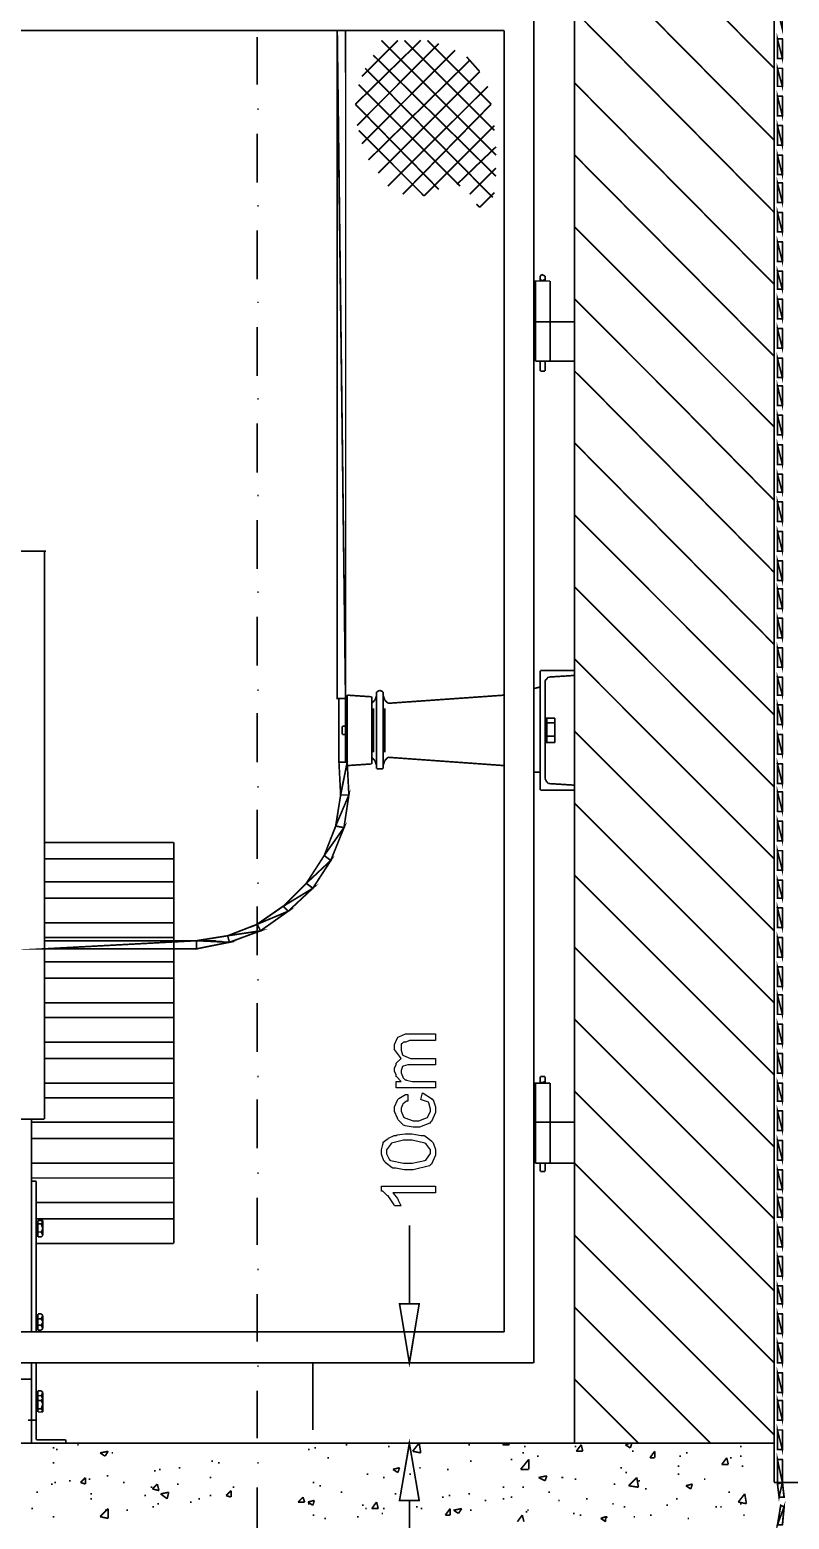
# Model space of a CAD drawing. Header units: metres. Extents: x -593 to 248, y 430 to 1024.
# Drawn here: x -211.29 to -191.6, y 566.38 to 604.95 of the extents above; entities that cross this region are included whole.
import ezdxf

# ---------------------------------------------------------------- set-up
doc = ezdxf.new("R2010")
doc.units = ezdxf.units.M
doc.header["$MEASUREMENT"] = 0
for name, color, linetype in [('C00-00-00-BLACK', 7, 'Continuous'), ('C00-00-FF', 5, 'Continuous'), ('C00-7E-FF', 150, 'Continuous'), ('C00-FF-00', 3, 'Continuous'), ('CFF-00-00', 1, 'Continuous'), ('CFF-7E-00', 30, 'Continuous')]:
    doc.layers.add(name, color=color, linetype=linetype)

msp = doc.modelspace()

# ---------------------------------------------------------------- linework, layer by layer
at = {"layer": 'C00-00-00-BLACK', "const_width": 0.0423}
for points in [[(-197.164, 670.293), (-197.164, 568.349)], [(-191.992, 670.039), (-191.992, 567.33)], [(-191.992, 603.953), (-197.164, 609.169)], [(-191.992, 602.089), (-197.164, 607.303)], [(-198.225, 570.426), (-198.225, 605.692)], [(-191.992, 600.223), (-197.164, 605.437)], [(-230.161, 604.93), (-198.99, 604.93)], [(-203.316, 604.93), (-203.102, 604.93)], [(-198.99, 571.23), (-198.99, 604.93)], [(-205.392, 603.53), (-205.392, 604.761)], [(-201.152, 604.677), (-202.847, 603.023)], [(-200.686, 604.591), (-202.805, 602.472)], [(-201.745, 604.677), (-202.677, 603.742)], [(-199.202, 601.707), (-202.17, 604.677)], [(-199.243, 602.345), (-201.575, 604.677)], [(-200.982, 604.677), (-199.329, 603.023)], [(-200.26, 604.422), (-202.677, 602.003)], [(-199.879, 604.165), (-202.509, 601.58)], [(-199.202, 601.157), (-202.381, 604.292)], [(-199.625, 603.869), (-199.964, 604.249)], [(-199.286, 600.607), (-202.593, 603.953)], [(-199.625, 603.869), (-202.254, 601.241)], [(-200.132, 600.904), (-202.763, 603.53)], [(-199.413, 603.487), (-202.001, 600.904)], [(-191.992, 598.36), (-197.164, 603.573)], [(-205.392, 602.895), (-205.351, 602.895)], [(-200.686, 600.818), (-202.847, 603.023)], [(-199.329, 603.023), (-201.618, 600.692)], [(-205.392, 600.988), (-205.392, 602.258)], [(-201.067, 600.649), (-202.763, 602.345)], [(-199.243, 602.472), (-201.067, 600.649)], [(-199.202, 601.919), (-200.217, 600.945)], [(-199.202, 601.369), (-199.879, 600.692)], [(-191.992, 596.495), (-197.164, 601.707)], [(-199.243, 600.734), (-199.625, 600.353)], [(-205.392, 600.395), (-205.351, 600.395)], [(-199.625, 600.353), (-199.709, 600.438)], [(-191.992, 594.672), (-197.164, 599.842)], [(-205.392, 598.488), (-205.392, 599.757)], [(-198.225, 598.445), (-197.802, 598.445)], [(-198.225, 598.445), (-198.225, 597.384)], [(-198.182, 597.384), (-198.225, 598.445)], [(-198.225, 598.445), (-198.182, 598.445)], [(-198.182, 597.384), (-198.225, 598.445)], [(-198.182, 598.445), (-198.182, 597.384)], [(-198.182, 596.369), (-198.182, 598.445)], [(-198.014, 598.615), (-198.056, 598.572)], [(-198.056, 598.572), (-198.056, 598.529)], [(-198.056, 598.445), (-198.056, 598.529)], [(-198.056, 598.529), (-198.056, 598.488)], [(-198.056, 598.488), (-198.056, 598.445)], [(-198.056, 598.488), (-198.014, 598.445)], [(-197.929, 598.572), (-198.014, 598.615)], [(-198.014, 598.445), (-197.929, 598.488)], [(-197.929, 598.529), (-197.929, 598.572)], [(-197.929, 598.445), (-197.929, 598.529)], [(-197.929, 598.488), (-197.929, 598.529)], [(-197.929, 598.445), (-197.929, 598.529)], [(-197.802, 596.369), (-197.802, 598.445)], [(-205.392, 597.893), (-205.351, 597.893)], [(-194.664, 595.477), (-197.164, 597.977)], [(-205.392, 595.984), (-205.392, 597.257)], [(-198.225, 597.384), (-197.164, 597.384)], [(-198.225, 597.384), (-198.182, 597.384)], [(-198.182, 596.369), (-197.164, 596.369)], [(-198.056, 596.369), (-198.056, 596.111)], [(-197.929, 596.369), (-197.929, 596.111)], [(-198.056, 596.111), (-197.929, 596.111)], [(-196.528, 595.477), (-197.164, 596.111)], [(-205.392, 595.391), (-205.351, 595.391)], [(-191.992, 590.899), (-196.528, 595.477)], [(-191.992, 592.765), (-194.664, 595.477)], [(-205.392, 593.484), (-205.392, 594.756)], [(-191.992, 589.033), (-197.164, 594.249)], [(-205.392, 592.892), (-205.351, 592.892)], [(-205.392, 590.985), (-205.392, 592.256)], [(-191.992, 587.212), (-197.164, 592.383)], [(-224.945, 591.449), (-210.907, 591.449)], [(-210.907, 591.449), (-210.907, 576.741)], [(-210.907, 591.449), (-210.864, 591.449)], [(-205.392, 590.39), (-205.351, 590.39)], [(-191.992, 585.346), (-197.164, 590.519)], [(-205.392, 588.483), (-205.392, 589.754)], [(-191.992, 583.48), (-197.164, 588.653)], [(-197.164, 588.357), (-198.056, 588.357)], [(-198.056, 588.357), (-198.056, 585.261)], [(-198.056, 587.931), (-198.225, 587.888)], [(-197.886, 588.144), (-197.929, 588.1)], [(-197.929, 588.1), (-197.929, 585.558)], [(-197.845, 588.187), (-197.886, 588.144)], [(-197.164, 588.23), (-197.845, 588.187)], [(-205.392, 587.845), (-205.351, 587.845)], [(-203.273, 587.635), (-203.273, 585.981)], [(-203.059, 587.635), (-203.273, 587.635)], [(-203.102, 587.635), (-203.102, 585.981)], [(-203.059, 587.719), (-202.424, 587.677)], [(-203.059, 587.719), (-203.059, 585.895)], [(-202.424, 587.677), (-202.424, 585.938)], [(-202.34, 587.592), (-202.424, 587.508)], [(-202.297, 587.719), (-202.34, 587.592)], [(-202.213, 587.845), (-202.297, 587.804)], [(-202.297, 587.804), (-202.297, 587.719)], [(-202.297, 587.719), (-202.297, 585.895)], [(-202.128, 587.804), (-202.213, 587.845)], [(-202.128, 587.719), (-202.128, 587.804)], [(-202.128, 587.719), (-202.128, 585.895)], [(-202.128, 587.719), (-202.085, 587.592)], [(-202.085, 587.592), (-202.001, 587.508)], [(-198.99, 587.719), (-202.001, 587.508)], [(-205.392, 585.981), (-205.392, 587.253)], [(-202.381, 587.38), (-202.381, 586.237)], [(-202.085, 587.38), (-202.085, 586.237)], [(-197.675, 587.126), (-197.929, 587.126)], [(-197.886, 587.126), (-197.886, 586.491)], [(-197.675, 587.126), (-197.675, 586.491)], [(-203.186, 586.915), (-203.186, 586.703)], [(-203.102, 586.915), (-203.186, 586.915)], [(-203.186, 586.915), (-203.186, 586.746)], [(-203.186, 586.746), (-203.186, 586.915)], [(-203.186, 586.915), (-203.143, 586.915)], [(-203.186, 586.703), (-203.186, 586.746)], [(-203.186, 586.703), (-203.102, 586.703)], [(-197.675, 586.999), (-197.886, 586.999)], [(-191.992, 581.615), (-197.164, 586.787)], [(-197.675, 586.491), (-197.929, 586.491)], [(-197.675, 586.66), (-197.886, 586.66)], [(-203.059, 585.981), (-203.273, 585.981)], [(-203.059, 585.895), (-202.424, 585.938)], [(-202.34, 586.023), (-202.424, 586.11)], [(-202.297, 585.895), (-202.34, 586.023)], [(-202.128, 585.895), (-202.085, 586.023)], [(-202.085, 586.023), (-202.043, 586.065)], [(-202.043, 586.065), (-202.001, 586.11)], [(-202.001, 586.11), (-198.99, 585.895)], [(-202.297, 585.895), (-202.297, 585.811)], [(-202.297, 585.811), (-202.213, 585.811)], [(-202.213, 585.811), (-202.128, 585.811)], [(-202.128, 585.811), (-202.128, 585.895)], [(-198.056, 585.726), (-198.225, 585.726)], [(-197.929, 585.558), (-197.886, 585.472)], [(-205.392, 585.346), (-205.351, 585.346)], [(-197.164, 585.261), (-198.056, 585.261)], [(-197.886, 585.472), (-197.845, 585.43)], [(-197.164, 585.388), (-197.845, 585.43)], [(-191.992, 579.749), (-197.164, 584.922)], [(-205.392, 583.48), (-205.392, 584.753)], [(-207.554, 583.904), (-210.907, 583.904)], [(-207.554, 573.519), (-207.554, 583.904)], [(-205.392, 582.846), (-205.351, 582.846)], [(-191.992, 577.885), (-197.164, 583.057)], [(-205.392, 580.98), (-205.392, 582.253)], [(-210.907, 581.36), (-210.907, 581.149)], [(-191.992, 576.022), (-197.164, 581.192)], [(-205.392, 580.345), (-205.351, 580.345)], [(-205.392, 578.48), (-205.392, 579.749)], [(-191.992, 574.156), (-197.164, 579.326)], [(-205.392, 577.842), (-205.351, 577.842)], [(-198.014, 577.842), (-198.056, 577.842)], [(-198.056, 577.842), (-198.056, 577.757)], [(-197.929, 577.842), (-198.014, 577.842)], [(-197.929, 577.757), (-197.929, 577.842)], [(-198.225, 577.673), (-197.802, 577.673)], [(-198.225, 577.673), (-198.225, 576.657)], [(-198.182, 576.657), (-198.225, 577.673)], [(-198.225, 577.673), (-198.182, 577.673)], [(-198.182, 576.657), (-198.225, 577.673)], [(-198.182, 575.596), (-198.182, 577.673)], [(-198.182, 577.673), (-198.182, 576.657)], [(-198.056, 577.673), (-198.056, 577.757)], [(-198.056, 577.757), (-198.056, 577.716)], [(-198.056, 577.716), (-198.014, 577.673)], [(-198.014, 577.673), (-197.929, 577.716)], [(-197.929, 577.673), (-197.929, 577.757)], [(-197.929, 577.716), (-197.929, 577.757)], [(-197.802, 575.596), (-197.802, 577.673)], [(-191.992, 572.292), (-197.164, 577.46)], [(-205.392, 575.979), (-205.392, 577.249)], [(-224.945, 576.741), (-210.907, 576.741)], [(-211.245, 576.741), (-211.245, 571.23)], [(-198.225, 576.657), (-197.164, 576.657)], [(-198.225, 576.657), (-198.182, 576.657)], [(-198.182, 575.596), (-197.164, 575.596)], [(-198.056, 575.596), (-198.056, 575.384)], [(-197.929, 575.596), (-197.929, 575.384)], [(-191.992, 570.426), (-197.164, 575.596)], [(-211.118, 575.13), (-211.245, 575.13)], [(-211.118, 571.23), (-211.118, 575.13)], [(-205.392, 575.341), (-205.351, 575.341)], [(-198.056, 575.384), (-197.929, 575.384)], [(-205.392, 573.477), (-205.392, 574.707)], [(-211.077, 574.072), (-211.118, 574.072)], [(-211.077, 573.687), (-211.077, 574.115)], [(-210.991, 574.115), (-211.077, 574.115)], [(-211.077, 574.029), (-210.991, 574.029)], [(-210.948, 574.072), (-210.991, 574.115)], [(-210.991, 574.115), (-210.948, 574.115)], [(-210.991, 574.029), (-210.948, 574.072)], [(-210.948, 573.9), (-210.991, 574.029)], [(-210.948, 573.73), (-210.948, 574.115)], [(-211.077, 573.73), (-211.118, 573.73)], [(-211.077, 573.816), (-210.991, 573.816)], [(-210.991, 573.687), (-211.077, 573.687)], [(-210.991, 573.816), (-210.948, 573.9)], [(-210.948, 573.73), (-210.991, 573.816)], [(-210.991, 573.687), (-210.948, 573.73)], [(-210.991, 573.687), (-210.948, 573.73)], [(-191.992, 568.561), (-197.164, 573.73)], [(-207.554, 573.519), (-211.118, 573.519)], [(-205.392, 572.841), (-205.351, 572.841)], [(-205.392, 570.975), (-205.392, 572.206)], [(-211.077, 571.653), (-211.118, 571.653)], [(-211.077, 571.696), (-210.991, 571.696)], [(-211.077, 571.273), (-211.077, 571.696)], [(-210.991, 571.696), (-210.948, 571.653)], [(-210.948, 571.653), (-210.991, 571.696)], [(-210.991, 571.569), (-210.948, 571.653)], [(-210.948, 571.314), (-210.948, 571.653)], [(-193.646, 568.349), (-197.164, 571.866)], [(-211.077, 571.314), (-211.118, 571.314)], [(-211.077, 571.569), (-210.991, 571.569)], [(-211.077, 571.4), (-210.991, 571.4)], [(-211.077, 571.273), (-210.991, 571.273)], [(-210.948, 571.484), (-210.991, 571.569)], [(-210.991, 571.4), (-210.948, 571.484)], [(-210.948, 571.314), (-210.991, 571.4)], [(-210.991, 571.273), (-210.948, 571.314)], [(-210.991, 571.273), (-210.948, 571.314)], [(-223.546, 571.23), (-198.99, 571.23)], [(-223.546, 570.426), (-198.225, 570.426)], [(-198.225, 570.426), (-223.546, 570.426)], [(-211.245, 570.426), (-211.245, 568.349)], [(-211.118, 568.433), (-211.118, 570.426)], [(-205.392, 570.341), (-205.351, 570.341)], [(-203.951, 570.426), (-203.951, 568.688)], [(-223.546, 570.002), (-211.245, 570.002)], [(-195.51, 568.349), (-197.164, 570.002)], [(-211.077, 569.661), (-211.118, 569.661)], [(-211.077, 569.534), (-211.118, 569.534)], [(-210.991, 569.704), (-211.077, 569.704)], [(-211.077, 569.28), (-211.077, 569.704)], [(-211.077, 569.577), (-210.991, 569.577)], [(-211.077, 569.577), (-210.991, 569.577)], [(-211.077, 569.154), (-211.077, 569.577)], [(-211.077, 569.45), (-210.991, 569.45)], [(-210.948, 569.661), (-210.991, 569.704)], [(-210.948, 569.661), (-210.991, 569.704)], [(-210.991, 569.577), (-210.948, 569.661)], [(-210.991, 569.577), (-210.948, 569.534)], [(-210.948, 569.491), (-210.991, 569.577)], [(-210.991, 569.577), (-210.948, 569.534)], [(-210.991, 569.45), (-210.948, 569.491)], [(-210.948, 569.365), (-210.991, 569.45)], [(-210.991, 569.238), (-210.948, 569.365)], [(-210.948, 569.534), (-210.948, 569.661)], [(-210.948, 569.154), (-210.948, 569.534)], [(-210.948, 569.322), (-210.948, 569.491)], [(-205.392, 568.476), (-205.392, 569.704)], [(-211.077, 569.195), (-211.118, 569.195)], [(-211.077, 569.238), (-210.991, 569.238)], [(-211.077, 569.154), (-210.991, 569.154)], [(-210.948, 569.195), (-210.991, 569.238)], [(-210.991, 569.154), (-210.948, 569.195)], [(-210.991, 569.154), (-210.948, 569.154)], [(-211.33, 568.942), (-211.245, 568.942)], [(-211.245, 568.942), (-211.118, 568.942)], [(-191.992, 568.349), (-282.284, 568.349)], [(-210.353, 568.433), (-211.118, 568.433)], [(-210.695, 568.222), (-210.652, 568.222)], [(-210.611, 568.179), (-210.568, 568.179)], [(-210.353, 568.349), (-210.353, 568.433)], [(-210.057, 568.306), (-210.016, 568.306)], [(-204.078, 568.179), (-204.035, 568.179)], [(-203.908, 568.222), (-203.867, 568.222)], [(-203.102, 568.306), (-203.059, 568.306)], [(-202.001, 568.264), (-201.958, 568.264)], [(-201.363, 568.137), (-201.193, 568.349)], [(-201.152, 568.095), (-201.193, 568.349)], [(-199.921, 568.306), (-199.879, 568.306)], [(-199.032, 568.306), (-198.99, 568.349)], [(-199.032, 568.306), (-198.86, 568.306)], [(-198.86, 568.306), (-198.86, 568.349)], [(-198.479, 568.264), (-198.437, 568.264)], [(-197.164, 568.264), (-197.121, 568.264)], [(-197.121, 568.137), (-196.994, 568.306)], [(-197.08, 568.222), (-197.037, 568.222)], [(-196.953, 568.137), (-196.994, 568.306)], [(-195.849, 568.306), (-195.722, 568.349)], [(-195.849, 568.306), (-195.722, 568.222)], [(-195.722, 568.222), (-195.68, 568.349)], [(-195.468, 568.349), (-195.426, 568.349)], [(-192.881, 568.264), (-192.838, 568.264)], [(-210.695, 567.84), (-210.652, 567.84)], [(-209.464, 568.095), (-209.254, 568.137)], [(-209.464, 568.095), (-209.337, 568.01)], [(-209.337, 568.01), (-209.254, 568.137)], [(-209.168, 568.095), (-209.127, 568.095)], [(-206.58, 567.883), (-206.539, 567.883)], [(-206.412, 567.84), (-206.369, 567.84)], [(-205.392, 567.84), (-205.351, 567.84)], [(-203.57, 567.967), (-203.528, 567.967)], [(-201.363, 568.137), (-201.152, 568.095)], [(-199.879, 567.883), (-199.836, 567.883)], [(-198.818, 567.926), (-198.775, 567.926)], [(-198.564, 567.668), (-198.352, 567.926)], [(-198.521, 568.095), (-198.479, 568.095)], [(-198.352, 567.668), (-198.352, 567.926)], [(-198.141, 568.01), (-198.098, 568.01)], [(-197.121, 568.137), (-196.953, 568.137)], [(-197.121, 568.137), (-197.08, 568.137)], [(-195.68, 568.137), (-195.637, 568.137)], [(-195.214, 567.967), (-195.087, 568.137)], [(-195.214, 567.967), (-195.087, 567.967)], [(-195.087, 567.967), (-195.087, 568.137)], [(-194.449, 568.01), (-194.408, 568.01)], [(-194.28, 568.095), (-194.238, 568.095)], [(-193.35, 567.796), (-193.221, 567.967)], [(-193.35, 567.796), (-193.18, 567.796)], [(-193.18, 567.796), (-193.221, 567.967)], [(-193.134, 567.967), (-193.092, 567.967)], [(-192.881, 568.01), (-192.838, 568.01)], [(-209.973, 567.33), (-209.846, 567.457)], [(-209.846, 567.288), (-209.846, 567.457)], [(-209.76, 567.414), (-209.719, 567.414)], [(-209.295, 567.5), (-209.254, 567.5)], [(-208.066, 567.627), (-208.023, 567.627)], [(-207.937, 567.668), (-207.896, 567.668)], [(-207.428, 567.711), (-207.385, 567.711)], [(-206.623, 567.457), (-206.58, 567.457)], [(-202.551, 567.541), (-202.509, 567.541)], [(-202.128, 567.457), (-202.085, 567.457)], [(-201.874, 567.668), (-201.702, 567.711)], [(-201.874, 567.668), (-201.745, 567.584)], [(-201.745, 567.584), (-201.702, 567.711)], [(-201.448, 567.541), (-201.406, 567.541)], [(-201.193, 567.711), (-201.152, 567.711)], [(-200.474, 567.668), (-200.431, 567.668)], [(-198.564, 567.668), (-198.352, 567.668)], [(-198.098, 567.457), (-197.886, 567.5)], [(-198.098, 567.457), (-197.929, 567.372)], [(-197.929, 567.372), (-197.886, 567.5)], [(-197.506, 567.457), (-197.46, 567.457)], [(-197.164, 567.414), (-197.121, 567.414)], [(-195.976, 567.711), (-195.933, 567.711)], [(-195.849, 567.584), (-195.807, 567.584)], [(-195.765, 567.245), (-195.553, 567.457)], [(-195.51, 567.204), (-195.553, 567.457)], [(-194.492, 567.753), (-194.449, 567.753)], [(-194.492, 567.541), (-194.449, 567.541)], [(-193.814, 567.414), (-193.773, 567.414)], [(-192.838, 567.753), (-192.795, 567.753)], [(-211.118, 567.075), (-211.077, 567.075)], [(-210.738, 567.288), (-210.695, 567.288)], [(-210.652, 567.33), (-210.611, 567.33)], [(-210.269, 567.372), (-210.226, 567.372)], [(-209.973, 567.33), (-209.846, 567.288)], [(-209.719, 567.034), (-209.676, 567.034)], [(-208.869, 567.33), (-208.828, 567.33)], [(-208.15, 567.204), (-208.107, 567.204)], [(-208.107, 567.161), (-207.98, 567.288)], [(-208.107, 567.161), (-207.937, 567.118)], [(-207.937, 567.118), (-207.98, 567.288)], [(-207.896, 567.034), (-207.684, 567.075)], [(-207.896, 567.034), (-207.727, 566.907)], [(-207.727, 566.907), (-207.684, 567.075)], [(-207.47, 567.288), (-207.428, 567.288)], [(-206.2, 566.991), (-206.07, 567.118)], [(-206.07, 566.949), (-206.07, 567.118)], [(-206.027, 567.204), (-205.985, 567.204)], [(-205.392, 565.976), (-205.392, 567.204)], [(-203.951, 567.33), (-203.908, 567.33)], [(-203.781, 567.245), (-203.739, 567.245)], [(-203.229, 567.075), (-203.186, 567.075)], [(-201.831, 567.034), (-201.786, 567.034)], [(-199.921, 567.034), (-199.879, 567.034)], [(-199.032, 567.204), (-198.99, 567.204)], [(-198.521, 567.204), (-198.479, 567.204)], [(-197.845, 567.075), (-197.802, 567.075)], [(-196.148, 567.288), (-196.105, 567.288)], [(-195.765, 567.245), (-195.51, 567.204)], [(-195.51, 567.372), (-195.468, 567.372)], [(-195.341, 567.161), (-195.299, 567.161)], [(-194.28, 567.245), (-194.112, 567.288)], [(-194.28, 567.245), (-194.153, 567.161)], [(-194.153, 567.161), (-194.112, 567.288)], [(-193.18, 567.075), (-193.134, 567.075)], [(-192.922, 566.822), (-192.754, 567.034)], [(-192.711, 566.779), (-192.754, 567.034)], [(-179.522, 567.33), (-191.992, 567.33)], [(-211.245, 566.652), (-211.203, 566.652)], [(-209.719, 566.907), (-209.676, 566.907)], [(-209.464, 566.442), (-209.254, 566.652)], [(-209.254, 566.399), (-209.254, 566.652)], [(-208.319, 566.991), (-208.276, 566.991)], [(-208.107, 566.695), (-208.066, 566.695)], [(-207.98, 566.779), (-207.937, 566.779)], [(-207.131, 566.822), (-207.089, 566.822)], [(-206.919, 566.907), (-206.878, 566.907)], [(-206.623, 566.991), (-206.58, 566.991)], [(-206.2, 566.991), (-206.07, 566.949)], [(-204.331, 566.822), (-204.204, 566.949)], [(-204.331, 566.822), (-204.163, 566.822)], [(-204.163, 566.822), (-204.204, 566.949)], [(-204.078, 566.822), (-203.908, 566.865)], [(-204.078, 566.822), (-203.951, 566.738)], [(-204.078, 566.779), (-204.035, 566.779)], [(-203.951, 566.738), (-203.908, 566.865)], [(-202.677, 566.738), (-202.636, 566.738)], [(-202.593, 566.652), (-202.551, 566.652)], [(-202.424, 566.652), (-202.297, 566.822)], [(-202.424, 566.652), (-202.254, 566.652)], [(-202.254, 566.652), (-202.297, 566.822)], [(-202.128, 566.652), (-202.085, 566.652)], [(-201.279, 566.695), (-201.236, 566.695)], [(-201.236, 566.865), (-201.193, 566.865)], [(-201.152, 566.652), (-201.109, 566.652)], [(-200.601, 566.949), (-200.559, 566.949)], [(-200.517, 566.483), (-200.39, 566.652)], [(-200.431, 566.991), (-200.39, 566.991)], [(-200.39, 566.483), (-200.39, 566.652)], [(-200.302, 566.61), (-200.091, 566.652)], [(-200.175, 566.526), (-200.091, 566.652)], [(-199.498, 566.865), (-199.455, 566.865)], [(-199.032, 566.907), (-198.99, 566.907)], [(-198.818, 566.949), (-198.775, 566.949)], [(-197.59, 566.865), (-197.548, 566.865)], [(-196.867, 566.907), (-196.825, 566.907)], [(-196.191, 566.779), (-196.148, 566.779)], [(-195.892, 566.695), (-195.849, 566.695)], [(-194.791, 566.738), (-194.748, 566.738)], [(-194.535, 566.907), (-194.492, 566.907)], [(-193.518, 566.695), (-193.476, 566.695)], [(-193.391, 566.695), (-193.35, 566.695)], [(-192.922, 566.822), (-192.711, 566.779)], [(-192.881, 566.779), (-192.838, 566.779)], [(-210.695, 566.442), (-210.652, 566.442)], [(-209.464, 566.442), (-209.254, 566.399)], [(-209.337, 566.61), (-209.295, 566.61)], [(-208.785, 566.61), (-208.742, 566.61)], [(-203.951, 566.483), (-203.908, 566.483)], [(-203.655, 566.399), (-203.612, 566.399)], [(-202.805, 566.442), (-202.763, 566.442)], [(-202.17, 566.526), (-202.128, 566.526)], [(-200.517, 566.483), (-200.39, 566.483)], [(-200.302, 566.61), (-200.175, 566.526)], [(-199.879, 566.61), (-199.836, 566.61)], [(-198.648, 566.313), (-198.521, 566.483)], [(-198.479, 566.313), (-198.521, 566.483)], [(-198.437, 566.568), (-198.394, 566.568)], [(-198.394, 566.61), (-198.352, 566.61)], [(-197.207, 566.526), (-197.164, 566.526)], [(-197.037, 566.483), (-196.994, 566.483)], [(-196.487, 566.399), (-196.361, 566.442)], [(-196.487, 566.399), (-196.361, 566.313)], [(-196.361, 566.442), (-196.318, 566.442)], [(-196.361, 566.399), (-196.318, 566.442)], [(-196.361, 566.313), (-196.361, 566.399)], [(-195.637, 566.442), (-195.596, 566.442)], [(-195.214, 566.483), (-195.171, 566.483)], [(-194.238, 566.399), (-194.196, 566.399)], [(-192.795, 566.483), (-192.754, 566.483)]]:
    msp.add_lwpolyline(points, dxfattribs=at)
at = {"layer": 'C00-00-FF', "const_width": 0.0423}
msp.add_lwpolyline([(-205.392, 569.068), (-205.392, 568.476)], dxfattribs=at)
at = {"layer": 'C00-7E-FF', "const_width": 0.0423}
for points in [[(-201.448, 571.953), (-201.448, 573.986)], [(-203.442, 570.426), (-200.982, 570.426)], [(-203.442, 568.349), (-200.982, 568.349)], [(-201.448, 566.865), (-201.448, 565.338)]]:
    msp.add_lwpolyline(points, dxfattribs=at)
for points in [[(-201.702, 571.953), (-201.193, 571.953), (-201.448, 570.426), (-201.702, 571.953)], [(-201.702, 566.865), (-201.193, 566.865), (-201.448, 568.349), (-201.702, 566.865)]]:
    msp.add_lwpolyline(points, close=True, dxfattribs=at)
at = {"layer": 'C00-7E-FF'}
for points in [[(-201.702, 571.953), (-201.193, 571.953), (-201.448, 570.426), (-201.702, 571.953)], [(-201.702, 566.865), (-201.193, 566.865), (-201.448, 568.349), (-201.702, 566.865)]]:
    msp.add_lwpolyline(points, close=True, dxfattribs=at)
at = {"layer": 'C00-FF-00', "const_width": 0.0423}
for points in [[(-191.78, 604.973), (-191.907, 605.48), (-191.78, 605.48), (-191.78, 604.973)], [(-191.907, 604.208), (-191.78, 604.208), (-191.907, 604.715), (-191.907, 604.208)], [(-191.78, 604.208), (-191.907, 604.715), (-191.78, 604.715), (-191.78, 604.208)], [(-191.907, 603.487), (-191.78, 603.487), (-191.907, 603.953), (-191.907, 603.487)], [(-191.78, 603.487), (-191.907, 603.953), (-191.78, 603.953), (-191.78, 603.487)], [(-191.907, 602.725), (-191.78, 602.725), (-191.907, 603.234), (-191.907, 602.725)], [(-191.78, 602.725), (-191.907, 603.234), (-191.78, 603.234), (-191.78, 602.725)], [(-191.907, 601.962), (-191.78, 601.962), (-191.907, 602.469), (-191.907, 601.962)], [(-191.78, 601.962), (-191.907, 602.469), (-191.78, 602.469), (-191.78, 601.962)], [(-191.907, 601.2), (-191.78, 601.2), (-191.907, 601.707), (-191.907, 601.2)], [(-191.78, 601.2), (-191.907, 601.707), (-191.78, 601.707), (-191.78, 601.2)], [(-191.78, 600.479), (-191.907, 600.988), (-191.78, 600.988), (-191.78, 600.479)], [(-191.907, 600.479), (-191.78, 600.479), (-191.907, 600.988), (-191.907, 600.479)], [(-191.78, 599.716), (-191.907, 600.223), (-191.78, 600.223), (-191.78, 599.716)], [(-191.907, 599.716), (-191.78, 599.716), (-191.907, 600.223), (-191.907, 599.716)], [(-191.78, 598.954), (-191.907, 599.461), (-191.78, 599.461), (-191.78, 598.954)], [(-191.907, 598.954), (-191.78, 598.954), (-191.907, 599.461), (-191.907, 598.954)], [(-191.78, 598.23), (-191.907, 598.696), (-191.78, 598.696), (-191.78, 598.23)], [(-191.907, 598.23), (-191.78, 598.23), (-191.907, 598.696), (-191.907, 598.23)], [(-191.78, 597.468), (-191.907, 597.977), (-191.78, 597.977), (-191.78, 597.468)], [(-191.907, 597.468), (-191.78, 597.468), (-191.907, 597.977), (-191.907, 597.468)], [(-191.78, 596.706), (-191.907, 597.215), (-191.78, 597.215), (-191.78, 596.706)], [(-191.907, 596.706), (-191.78, 596.706), (-191.907, 597.215), (-191.907, 596.706)], [(-191.78, 595.943), (-191.907, 596.45), (-191.78, 596.45), (-191.78, 595.943)], [(-191.907, 595.943), (-191.78, 595.943), (-191.907, 596.45), (-191.907, 595.943)], [(-191.78, 595.222), (-191.907, 595.73), (-191.78, 595.73), (-191.78, 595.222)], [(-191.907, 595.222), (-191.78, 595.222), (-191.907, 595.73), (-191.907, 595.222)], [(-191.78, 594.46), (-191.907, 594.968), (-191.78, 594.968), (-191.78, 594.46)], [(-191.907, 594.46), (-191.78, 594.46), (-191.907, 594.968), (-191.907, 594.46)], [(-191.78, 593.696), (-191.907, 594.204), (-191.78, 594.204), (-191.78, 593.696)], [(-191.907, 593.696), (-191.78, 593.696), (-191.907, 594.204), (-191.907, 593.696)], [(-191.78, 592.976), (-191.907, 593.442), (-191.78, 593.442), (-191.78, 592.976)], [(-191.907, 592.976), (-191.78, 592.976), (-191.907, 593.442), (-191.907, 592.976)], [(-191.907, 592.214), (-191.78, 592.214), (-191.907, 592.722), (-191.907, 592.214)], [(-191.78, 592.214), (-191.907, 592.722), (-191.78, 592.722), (-191.78, 592.214)], [(-191.907, 591.449), (-191.78, 591.449), (-191.907, 591.957), (-191.907, 591.449)], [(-191.78, 591.449), (-191.907, 591.957), (-191.78, 591.957), (-191.78, 591.449)], [(-191.907, 590.687), (-191.78, 590.687), (-191.907, 591.196), (-191.907, 590.687)], [(-191.78, 590.687), (-191.907, 591.196), (-191.78, 591.196), (-191.78, 590.687)], [(-191.907, 589.965), (-191.78, 589.965), (-191.907, 590.473), (-191.907, 589.965)], [(-191.78, 589.965), (-191.907, 590.473), (-191.78, 590.473), (-191.78, 589.965)], [(-191.907, 589.203), (-191.78, 589.203), (-191.907, 589.711), (-191.907, 589.203)], [(-191.78, 589.203), (-191.907, 589.711), (-191.78, 589.711), (-191.78, 589.203)], [(-191.907, 588.441), (-191.78, 588.441), (-191.907, 588.949), (-191.907, 588.441)], [(-191.78, 588.441), (-191.907, 588.949), (-191.78, 588.949), (-191.78, 588.441)], [(-191.907, 587.719), (-191.78, 587.719), (-191.907, 588.184), (-191.907, 587.719)], [(-191.78, 587.719), (-191.907, 588.184), (-191.78, 588.184), (-191.78, 587.719)], [(-191.78, 586.957), (-191.907, 587.465), (-191.78, 587.465), (-191.78, 586.957)], [(-191.907, 586.957), (-191.78, 586.957), (-191.907, 587.465), (-191.907, 586.957)], [(-191.78, 586.195), (-191.907, 586.703), (-191.78, 586.703), (-191.78, 586.195)], [(-191.907, 586.195), (-191.78, 586.195), (-191.907, 586.703), (-191.907, 586.195)], [(-191.78, 585.43), (-191.907, 585.938), (-191.78, 585.938), (-191.78, 585.43)], [(-191.907, 585.43), (-191.78, 585.43), (-191.907, 585.938), (-191.907, 585.43)], [(-191.78, 584.71), (-191.907, 585.219), (-191.78, 585.219), (-191.78, 584.71)], [(-191.907, 584.71), (-191.78, 584.71), (-191.907, 585.219), (-191.907, 584.71)], [(-191.78, 583.946), (-191.907, 584.454), (-191.78, 584.454), (-191.78, 583.946)], [(-191.907, 583.946), (-191.78, 583.946), (-191.907, 584.454), (-191.907, 583.946)], [(-191.78, 583.184), (-191.907, 583.692), (-191.78, 583.692), (-191.78, 583.184)], [(-191.907, 583.184), (-191.78, 583.184), (-191.907, 583.692), (-191.907, 583.184)], [(-191.78, 582.464), (-191.907, 582.93), (-191.78, 582.93), (-191.78, 582.464)], [(-191.907, 582.464), (-191.78, 582.464), (-191.907, 582.93), (-191.907, 582.464)], [(-191.78, 581.699), (-191.907, 582.208), (-191.78, 582.208), (-191.78, 581.699)], [(-191.907, 581.699), (-191.78, 581.699), (-191.907, 582.208), (-191.907, 581.699)], [(-191.78, 580.937), (-191.907, 581.446), (-191.78, 581.446), (-191.78, 580.937)], [(-191.907, 580.937), (-191.78, 580.937), (-191.907, 581.446), (-191.907, 580.937)], [(-191.78, 580.175), (-191.907, 580.684), (-191.78, 580.684), (-191.78, 580.175)], [(-191.907, 580.175), (-191.78, 580.175), (-191.907, 580.684), (-191.907, 580.175)], [(-191.78, 579.453), (-191.907, 579.962), (-191.78, 579.962), (-191.78, 579.453)], [(-191.907, 579.453), (-191.78, 579.453), (-191.907, 579.962), (-191.907, 579.453)], [(-191.78, 578.691), (-191.907, 579.2), (-191.78, 579.2), (-191.78, 578.691)], [(-191.907, 578.691), (-191.78, 578.691), (-191.907, 579.2), (-191.907, 578.691)], [(-191.78, 577.926), (-191.907, 578.435), (-191.78, 578.435), (-191.78, 577.926)], [(-191.907, 577.926), (-191.78, 577.926), (-191.907, 578.435), (-191.907, 577.926)], [(-191.78, 577.207), (-191.907, 577.673), (-191.78, 577.673), (-191.78, 577.207)], [(-191.907, 577.207), (-191.78, 577.207), (-191.907, 577.673), (-191.907, 577.207)], [(-191.907, 576.445), (-191.78, 576.445), (-191.907, 576.953), (-191.907, 576.445)], [(-191.78, 576.445), (-191.907, 576.953), (-191.78, 576.953), (-191.78, 576.445)], [(-191.907, 575.68), (-191.78, 575.68), (-191.907, 576.188), (-191.907, 575.68)], [(-191.78, 575.68), (-191.907, 576.188), (-191.78, 576.188), (-191.78, 575.68)], [(-191.907, 574.918), (-191.78, 574.918), (-191.907, 575.426), (-191.907, 574.918)], [(-191.78, 574.918), (-191.907, 575.426), (-191.78, 575.426), (-191.78, 574.918)], [(-191.907, 574.199), (-191.78, 574.199), (-191.907, 574.707), (-191.907, 574.199)], [(-191.78, 574.199), (-191.907, 574.707), (-191.78, 574.707), (-191.78, 574.199)], [(-191.907, 573.434), (-191.78, 573.434), (-191.907, 573.942), (-191.907, 573.434)], [(-191.78, 573.434), (-191.907, 573.942), (-191.78, 573.942), (-191.78, 573.434)], [(-191.907, 572.672), (-191.78, 572.672), (-191.907, 573.18), (-191.907, 572.672)], [(-191.78, 572.672), (-191.907, 573.18), (-191.78, 573.18), (-191.78, 572.672)], [(-191.78, 571.953), (-191.907, 572.418), (-191.78, 572.418), (-191.78, 571.953)], [(-191.907, 571.953), (-191.78, 571.953), (-191.907, 572.418), (-191.907, 571.953)], [(-191.78, 571.188), (-191.907, 571.696), (-191.78, 571.696), (-191.78, 571.188)], [(-191.907, 571.188), (-191.78, 571.188), (-191.907, 571.696), (-191.907, 571.188)], [(-191.78, 570.426), (-191.907, 570.934), (-191.78, 570.934), (-191.78, 570.426)], [(-191.907, 570.426), (-191.78, 570.426), (-191.907, 570.934), (-191.907, 570.426)], [(-191.78, 569.661), (-191.907, 570.169), (-191.78, 570.169), (-191.78, 569.661)], [(-191.907, 569.661), (-191.78, 569.661), (-191.907, 570.169), (-191.907, 569.661)], [(-191.78, 568.942), (-191.907, 569.45), (-191.78, 569.45), (-191.78, 568.942)], [(-191.907, 568.942), (-191.78, 568.942), (-191.907, 569.45), (-191.907, 568.942)], [(-191.78, 568.179), (-191.907, 568.688), (-191.78, 568.688), (-191.78, 568.179)], [(-191.907, 568.179), (-191.78, 568.179), (-191.907, 568.688), (-191.907, 568.179)], [(-191.78, 567.33), (-191.907, 567.923), (-191.78, 567.923), (-191.78, 567.33)], [(-191.907, 567.33), (-191.78, 567.33), (-191.907, 567.923), (-191.907, 567.33)], [(-191.737, 566.949), (-191.864, 566.949), (-191.78, 567.33), (-191.737, 566.949)], [(-191.864, 566.949), (-191.78, 567.33), (-191.907, 567.288), (-191.864, 566.949)], [(-191.907, 566.229), (-191.737, 566.695), (-191.823, 566.738), (-191.907, 566.229)], [(-191.78, 566.229), (-191.907, 566.229), (-191.737, 566.695), (-191.78, 566.229)]]:
    msp.add_lwpolyline(points, close=True, dxfattribs=at)
at = {"layer": 'C00-FF-00'}
for points in [[(-191.907, 604.208), (-191.78, 604.208), (-191.907, 604.715), (-191.907, 604.208)], [(-191.78, 604.208), (-191.907, 604.715), (-191.78, 604.715), (-191.78, 604.208)], [(-191.907, 603.487), (-191.78, 603.487), (-191.907, 603.953), (-191.907, 603.487)], [(-191.78, 603.487), (-191.907, 603.953), (-191.78, 603.953), (-191.78, 603.487)], [(-191.907, 602.725), (-191.78, 602.725), (-191.907, 603.234), (-191.907, 602.725)], [(-191.78, 602.725), (-191.907, 603.234), (-191.78, 603.234), (-191.78, 602.725)], [(-191.907, 601.962), (-191.78, 601.962), (-191.907, 602.469), (-191.907, 601.962)], [(-191.78, 601.962), (-191.907, 602.469), (-191.78, 602.469), (-191.78, 601.962)], [(-191.907, 601.2), (-191.78, 601.2), (-191.907, 601.707), (-191.907, 601.2)], [(-191.78, 601.2), (-191.907, 601.707), (-191.78, 601.707), (-191.78, 601.2)], [(-191.907, 600.479), (-191.78, 600.479), (-191.907, 600.988), (-191.907, 600.479)], [(-191.78, 600.479), (-191.907, 600.988), (-191.78, 600.988), (-191.78, 600.479)], [(-191.907, 599.716), (-191.78, 599.716), (-191.907, 600.223), (-191.907, 599.716)], [(-191.78, 599.716), (-191.907, 600.223), (-191.78, 600.223), (-191.78, 599.716)], [(-191.907, 598.954), (-191.78, 598.954), (-191.907, 599.461), (-191.907, 598.954)], [(-191.78, 598.954), (-191.907, 599.461), (-191.78, 599.461), (-191.78, 598.954)], [(-191.907, 598.23), (-191.78, 598.23), (-191.907, 598.696), (-191.907, 598.23)], [(-191.78, 598.23), (-191.907, 598.696), (-191.78, 598.696), (-191.78, 598.23)], [(-191.907, 597.468), (-191.78, 597.468), (-191.907, 597.977), (-191.907, 597.468)], [(-191.78, 597.468), (-191.907, 597.977), (-191.78, 597.977), (-191.78, 597.468)], [(-191.907, 596.706), (-191.78, 596.706), (-191.907, 597.215), (-191.907, 596.706)], [(-191.78, 596.706), (-191.907, 597.215), (-191.78, 597.215), (-191.78, 596.706)], [(-191.907, 595.943), (-191.78, 595.943), (-191.907, 596.45), (-191.907, 595.943)], [(-191.78, 595.943), (-191.907, 596.45), (-191.78, 596.45), (-191.78, 595.943)], [(-191.907, 595.222), (-191.78, 595.222), (-191.907, 595.73), (-191.907, 595.222)], [(-191.78, 595.222), (-191.907, 595.73), (-191.78, 595.73), (-191.78, 595.222)], [(-191.907, 594.46), (-191.78, 594.46), (-191.907, 594.968), (-191.907, 594.46)], [(-191.78, 594.46), (-191.907, 594.968), (-191.78, 594.968), (-191.78, 594.46)], [(-191.907, 593.696), (-191.78, 593.696), (-191.907, 594.204), (-191.907, 593.696)], [(-191.78, 593.696), (-191.907, 594.204), (-191.78, 594.204), (-191.78, 593.696)], [(-191.907, 592.976), (-191.78, 592.976), (-191.907, 593.442), (-191.907, 592.976)], [(-191.78, 592.976), (-191.907, 593.442), (-191.78, 593.442), (-191.78, 592.976)], [(-191.907, 592.214), (-191.78, 592.214), (-191.907, 592.722), (-191.907, 592.214)], [(-191.78, 592.214), (-191.907, 592.722), (-191.78, 592.722), (-191.78, 592.214)], [(-191.907, 591.449), (-191.78, 591.449), (-191.907, 591.957), (-191.907, 591.449)], [(-191.78, 591.449), (-191.907, 591.957), (-191.78, 591.957), (-191.78, 591.449)], [(-191.907, 590.687), (-191.78, 590.687), (-191.907, 591.196), (-191.907, 590.687)], [(-191.78, 590.687), (-191.907, 591.196), (-191.78, 591.196), (-191.78, 590.687)], [(-191.907, 589.965), (-191.78, 589.965), (-191.907, 590.473), (-191.907, 589.965)], [(-191.78, 589.965), (-191.907, 590.473), (-191.78, 590.473), (-191.78, 589.965)], [(-191.907, 589.203), (-191.78, 589.203), (-191.907, 589.711), (-191.907, 589.203)], [(-191.78, 589.203), (-191.907, 589.711), (-191.78, 589.711), (-191.78, 589.203)], [(-191.907, 588.441), (-191.78, 588.441), (-191.907, 588.949), (-191.907, 588.441)], [(-191.78, 588.441), (-191.907, 588.949), (-191.78, 588.949), (-191.78, 588.441)], [(-191.907, 587.719), (-191.78, 587.719), (-191.907, 588.184), (-191.907, 587.719)], [(-191.78, 587.719), (-191.907, 588.184), (-191.78, 588.184), (-191.78, 587.719)], [(-191.907, 586.957), (-191.78, 586.957), (-191.907, 587.465), (-191.907, 586.957)], [(-191.78, 586.957), (-191.907, 587.465), (-191.78, 587.465), (-191.78, 586.957)], [(-191.907, 586.195), (-191.78, 586.195), (-191.907, 586.703), (-191.907, 586.195)], [(-191.78, 586.195), (-191.907, 586.703), (-191.78, 586.703), (-191.78, 586.195)], [(-191.907, 585.43), (-191.78, 585.43), (-191.907, 585.938), (-191.907, 585.43)], [(-191.78, 585.43), (-191.907, 585.938), (-191.78, 585.938), (-191.78, 585.43)], [(-191.907, 584.71), (-191.78, 584.71), (-191.907, 585.219), (-191.907, 584.71)], [(-191.78, 584.71), (-191.907, 585.219), (-191.78, 585.219), (-191.78, 584.71)], [(-191.907, 583.946), (-191.78, 583.946), (-191.907, 584.454), (-191.907, 583.946)], [(-191.78, 583.946), (-191.907, 584.454), (-191.78, 584.454), (-191.78, 583.946)], [(-191.907, 583.184), (-191.78, 583.184), (-191.907, 583.692), (-191.907, 583.184)], [(-191.78, 583.184), (-191.907, 583.692), (-191.78, 583.692), (-191.78, 583.184)], [(-191.907, 582.464), (-191.78, 582.464), (-191.907, 582.93), (-191.907, 582.464)], [(-191.78, 582.464), (-191.907, 582.93), (-191.78, 582.93), (-191.78, 582.464)], [(-191.907, 581.699), (-191.78, 581.699), (-191.907, 582.208), (-191.907, 581.699)], [(-191.78, 581.699), (-191.907, 582.208), (-191.78, 582.208), (-191.78, 581.699)], [(-191.907, 580.937), (-191.78, 580.937), (-191.907, 581.446), (-191.907, 580.937)], [(-191.78, 580.937), (-191.907, 581.446), (-191.78, 581.446), (-191.78, 580.937)], [(-191.907, 580.175), (-191.78, 580.175), (-191.907, 580.684), (-191.907, 580.175)], [(-191.78, 580.175), (-191.907, 580.684), (-191.78, 580.684), (-191.78, 580.175)], [(-191.907, 579.453), (-191.78, 579.453), (-191.907, 579.962), (-191.907, 579.453)], [(-191.78, 579.453), (-191.907, 579.962), (-191.78, 579.962), (-191.78, 579.453)], [(-191.907, 578.691), (-191.78, 578.691), (-191.907, 579.2), (-191.907, 578.691)], [(-191.78, 578.691), (-191.907, 579.2), (-191.78, 579.2), (-191.78, 578.691)], [(-191.907, 577.926), (-191.78, 577.926), (-191.907, 578.435), (-191.907, 577.926)], [(-191.78, 577.926), (-191.907, 578.435), (-191.78, 578.435), (-191.78, 577.926)], [(-191.907, 577.207), (-191.78, 577.207), (-191.907, 577.673), (-191.907, 577.207)], [(-191.78, 577.207), (-191.907, 577.673), (-191.78, 577.673), (-191.78, 577.207)], [(-191.907, 576.445), (-191.78, 576.445), (-191.907, 576.953), (-191.907, 576.445)], [(-191.78, 576.445), (-191.907, 576.953), (-191.78, 576.953), (-191.78, 576.445)], [(-191.907, 575.68), (-191.78, 575.68), (-191.907, 576.188), (-191.907, 575.68)], [(-191.78, 575.68), (-191.907, 576.188), (-191.78, 576.188), (-191.78, 575.68)], [(-191.907, 574.918), (-191.78, 574.918), (-191.907, 575.426), (-191.907, 574.918)], [(-191.78, 574.918), (-191.907, 575.426), (-191.78, 575.426), (-191.78, 574.918)], [(-191.907, 574.199), (-191.78, 574.199), (-191.907, 574.707), (-191.907, 574.199)], [(-191.78, 574.199), (-191.907, 574.707), (-191.78, 574.707), (-191.78, 574.199)], [(-191.907, 573.434), (-191.78, 573.434), (-191.907, 573.942), (-191.907, 573.434)], [(-191.78, 573.434), (-191.907, 573.942), (-191.78, 573.942), (-191.78, 573.434)], [(-191.907, 572.672), (-191.78, 572.672), (-191.907, 573.18), (-191.907, 572.672)], [(-191.78, 572.672), (-191.907, 573.18), (-191.78, 573.18), (-191.78, 572.672)], [(-191.907, 571.953), (-191.78, 571.953), (-191.907, 572.418), (-191.907, 571.953)], [(-191.78, 571.953), (-191.907, 572.418), (-191.78, 572.418), (-191.78, 571.953)], [(-191.907, 571.188), (-191.78, 571.188), (-191.907, 571.696), (-191.907, 571.188)], [(-191.78, 571.188), (-191.907, 571.696), (-191.78, 571.696), (-191.78, 571.188)], [(-191.907, 570.426), (-191.78, 570.426), (-191.907, 570.934), (-191.907, 570.426)], [(-191.78, 570.426), (-191.907, 570.934), (-191.78, 570.934), (-191.78, 570.426)], [(-191.907, 569.661), (-191.78, 569.661), (-191.907, 570.169), (-191.907, 569.661)], [(-191.78, 569.661), (-191.907, 570.169), (-191.78, 570.169), (-191.78, 569.661)], [(-191.907, 568.942), (-191.78, 568.942), (-191.907, 569.45), (-191.907, 568.942)], [(-191.78, 568.942), (-191.907, 569.45), (-191.78, 569.45), (-191.78, 568.942)], [(-191.907, 568.179), (-191.78, 568.179), (-191.907, 568.688), (-191.907, 568.179)], [(-191.78, 568.179), (-191.907, 568.688), (-191.78, 568.688), (-191.78, 568.179)], [(-191.907, 567.33), (-191.78, 567.33), (-191.907, 567.923), (-191.907, 567.33)], [(-191.78, 567.33), (-191.907, 567.923), (-191.78, 567.923), (-191.78, 567.33)], [(-191.864, 566.949), (-191.78, 567.33), (-191.907, 567.288), (-191.864, 566.949)], [(-191.737, 566.949), (-191.864, 566.949), (-191.78, 567.33), (-191.737, 566.949)], [(-191.907, 566.229), (-191.737, 566.695), (-191.823, 566.738), (-191.907, 566.229)], [(-191.78, 566.229), (-191.907, 566.229), (-191.737, 566.695), (-191.78, 566.229)]]:
    msp.add_lwpolyline(points, close=True, dxfattribs=at)
at = {"layer": 'C00-FF-00', "const_width": 0.0423}
for points in [[(-207.554, 583.48), (-210.907, 583.48)], [(-207.554, 582.887), (-210.907, 582.887)], [(-207.554, 582.464), (-210.907, 582.464)], [(-207.554, 581.826), (-210.907, 581.826)], [(-207.554, 581.446), (-210.907, 581.446)], [(-207.554, 580.81), (-210.907, 580.81)], [(-207.554, 580.387), (-210.907, 580.387)], [(-207.554, 579.749), (-210.907, 579.749)], [(-207.554, 579.369), (-210.907, 579.369)], [(-210.907, 578.734), (-207.554, 578.734)], [(-207.554, 578.311), (-210.907, 578.311)], [(-207.554, 577.673), (-210.907, 577.673)], [(-207.554, 577.292), (-210.907, 577.292)], [(-207.554, 576.657), (-211.245, 576.657)], [(-207.554, 576.234), (-211.245, 576.234)], [(-207.554, 575.596), (-211.245, 575.596)], [(-207.554, 575.214), (-211.245, 575.214)], [(-207.554, 574.58), (-211.118, 574.58)], [(-207.554, 574.156), (-211.118, 574.156)]]:
    msp.add_lwpolyline(points, dxfattribs=at)
at = {"layer": 'CFF-00-00', "const_width": 0.0423}
for points in [[(-203.316, 587.635), (-203.102, 587.635), (-203.316, 604.93), (-203.316, 587.635)], [(-203.102, 587.635), (-203.316, 604.93), (-203.102, 604.93), (-203.102, 587.635)], [(-203.229, 585.133), (-203.059, 585.981), (-203.273, 585.981), (-203.229, 585.133)], [(-203.016, 585.133), (-203.229, 585.133), (-203.059, 585.981), (-203.016, 585.133)], [(-203.143, 584.287), (-203.358, 584.33), (-203.016, 585.133), (-203.143, 584.287)], [(-203.358, 584.33), (-203.016, 585.133), (-203.229, 585.133), (-203.358, 584.33)], [(-203.485, 583.438), (-203.655, 583.565), (-203.143, 584.287), (-203.485, 583.438)], [(-203.655, 583.565), (-203.143, 584.287), (-203.358, 584.33), (-203.655, 583.565)], [(-204.12, 582.846), (-203.485, 583.438), (-203.655, 583.565), (-204.12, 582.846)], [(-203.951, 582.718), (-204.12, 582.846), (-203.485, 583.438), (-203.951, 582.718)], [(-204.715, 582.253), (-203.951, 582.718), (-204.12, 582.846), (-204.715, 582.253)], [(-204.586, 582.125), (-204.715, 582.253), (-203.951, 582.718), (-204.586, 582.125)], [(-205.392, 581.785), (-204.586, 582.125), (-204.715, 582.253), (-205.392, 581.785)], [(-205.308, 581.615), (-205.392, 581.785), (-204.586, 582.125), (-205.308, 581.615)], [(-206.157, 581.488), (-205.308, 581.615), (-205.392, 581.785), (-206.157, 581.488)], [(-210.907, 581.149), (-206.962, 581.36), (-206.962, 581.149), (-210.907, 581.149)], [(-210.907, 581.36), (-210.907, 581.149), (-206.962, 581.36), (-210.907, 581.36)], [(-206.962, 581.36), (-206.113, 581.319), (-206.157, 581.488), (-206.962, 581.36)], [(-206.962, 581.149), (-206.962, 581.36), (-206.113, 581.319), (-206.962, 581.149)], [(-206.113, 581.319), (-206.157, 581.488), (-205.308, 581.615), (-206.113, 581.319)]]:
    msp.add_lwpolyline(points, close=True, dxfattribs=at)
at = {"layer": 'CFF-00-00'}
for points in [[(-203.316, 587.635), (-203.102, 587.635), (-203.316, 604.93), (-203.316, 587.635)], [(-203.102, 587.635), (-203.316, 604.93), (-203.102, 604.93), (-203.102, 587.635)], [(-203.229, 585.133), (-203.059, 585.981), (-203.273, 585.981), (-203.229, 585.133)], [(-203.016, 585.133), (-203.229, 585.133), (-203.059, 585.981), (-203.016, 585.133)], [(-203.143, 584.287), (-203.358, 584.33), (-203.016, 585.133), (-203.143, 584.287)], [(-203.358, 584.33), (-203.016, 585.133), (-203.229, 585.133), (-203.358, 584.33)], [(-203.655, 583.565), (-203.143, 584.287), (-203.358, 584.33), (-203.655, 583.565)], [(-203.485, 583.438), (-203.655, 583.565), (-203.143, 584.287), (-203.485, 583.438)], [(-204.12, 582.846), (-203.485, 583.438), (-203.655, 583.565), (-204.12, 582.846)], [(-203.951, 582.718), (-204.12, 582.846), (-203.485, 583.438), (-203.951, 582.718)], [(-204.715, 582.253), (-203.951, 582.718), (-204.12, 582.846), (-204.715, 582.253)], [(-204.586, 582.125), (-204.715, 582.253), (-203.951, 582.718), (-204.586, 582.125)], [(-205.392, 581.785), (-204.586, 582.125), (-204.715, 582.253), (-205.392, 581.785)], [(-205.308, 581.615), (-205.392, 581.785), (-204.586, 582.125), (-205.308, 581.615)], [(-206.157, 581.488), (-205.308, 581.615), (-205.392, 581.785), (-206.157, 581.488)], [(-210.907, 581.36), (-210.907, 581.149), (-206.962, 581.36), (-210.907, 581.36)], [(-210.907, 581.149), (-206.962, 581.36), (-206.962, 581.149), (-210.907, 581.149)], [(-206.962, 581.36), (-206.113, 581.319), (-206.157, 581.488), (-206.962, 581.36)], [(-206.962, 581.149), (-206.962, 581.36), (-206.113, 581.319), (-206.962, 581.149)], [(-206.113, 581.319), (-206.157, 581.488), (-205.308, 581.615), (-206.113, 581.319)]]:
    msp.add_lwpolyline(points, close=True, dxfattribs=at)
at = {"layer": 'CFF-7E-00'}
for points in [[(-200.77, 577.546), (-201.786, 577.546), (-201.786, 577.716), (-201.659, 577.716), (-201.67, 577.726), (-201.776, 577.833), (-201.786, 577.842), (-201.786, 577.886), (-201.831, 577.983), (-201.831, 578.014), (-201.831, 578.057), (-201.786, 578.152), (-201.786, 578.184), (-201.776, 578.206), (-201.67, 578.301), (-201.659, 578.311), (-201.681, 578.333), (-201.831, 578.54), (-201.831, 578.607), (-201.831, 578.67), (-201.756, 578.84), (-201.745, 578.861), (-201.724, 578.872), (-201.549, 578.946), (-201.49, 578.946), (-200.77, 578.946), (-200.77, 578.776), (-201.406, 578.776), (-201.448, 578.776), (-201.543, 578.734), (-201.575, 578.734), (-201.597, 578.734), (-201.644, 578.691), (-201.659, 578.691), (-201.659, 578.659), (-201.659, 578.589), (-201.659, 578.564), (-201.659, 578.523), (-201.629, 578.406), (-201.618, 578.395), (-201.597, 578.385), (-201.422, 578.311), (-201.363, 578.311), (-200.77, 578.311), (-200.77, 578.141), (-201.448, 578.141), (-201.491, 578.141), (-201.608, 578.11), (-201.618, 578.099), (-201.629, 578.099), (-201.659, 578.002), (-201.659, 577.969), (-201.659, 577.937), (-201.629, 577.853), (-201.618, 577.842), (-201.618, 577.821), (-201.554, 577.757), (-201.532, 577.757), (-201.523, 577.747), (-201.372, 577.716), (-201.321, 577.716), (-200.77, 577.716), (-200.77, 577.546)], [(-201.152, 577.249), (-201.109, 577.419), (-201.088, 577.409), (-200.878, 577.272), (-200.856, 577.249), (-200.835, 577.24), (-200.77, 577.057), (-200.77, 576.995), (-200.77, 576.91), (-200.876, 576.679), (-200.897, 576.657), (-200.919, 576.636), (-201.189, 576.53), (-201.279, 576.53), (-201.353, 576.53), (-201.554, 576.562), (-201.575, 576.571), (-201.597, 576.583), (-201.735, 576.72), (-201.745, 576.741), (-201.756, 576.763), (-201.831, 576.937), (-201.831, 576.995), (-201.831, 577.059), (-201.756, 577.229), (-201.745, 577.249), (-201.724, 577.272), (-201.549, 577.376), (-201.49, 577.376), (-201.49, 577.207), (-201.523, 577.207), (-201.608, 577.134), (-201.618, 577.123), (-201.629, 577.113), (-201.659, 577.025), (-201.659, 576.995), (-201.659, 576.942), (-201.597, 576.795), (-201.575, 576.784), (-201.565, 576.774), (-201.35, 576.698), (-201.279, 576.698), (-201.206, 576.698), (-201.005, 576.774), (-200.982, 576.784), (-200.973, 576.795), (-200.897, 576.945), (-200.897, 576.995), (-200.897, 576.995), (-200.94, 577.164), (-200.94, 577.164), (-200.951, 577.175), (-201.131, 577.24), (-201.152, 577.249)], [(-201.49, 575.426), (-201.586, 575.426), (-201.802, 575.469), (-201.874, 575.469), (-201.896, 575.48), (-202.075, 575.618), (-202.085, 575.639), (-202.107, 575.661), (-202.17, 575.834), (-202.17, 575.892), (-202.17, 575.946), (-202.139, 576.085), (-202.128, 576.106), (-202.128, 576.139), (-202.023, 576.224), (-202.001, 576.234), (-201.991, 576.245), (-201.838, 576.318), (-201.786, 576.318), (-201.765, 576.329), (-201.558, 576.361), (-201.49, 576.361), (-201.385, 576.361), (-201.146, 576.318), (-201.067, 576.318), (-201.046, 576.308), (-200.867, 576.171), (-200.856, 576.148), (-200.835, 576.128), (-200.77, 575.952), (-200.77, 575.892), (-200.77, 575.808), (-200.876, 575.575), (-200.897, 575.553), (-200.929, 575.533), (-201.35, 575.426), (-201.49, 575.426)], [(-201.49, 575.596), (-201.374, 575.596), (-201.046, 575.67), (-201.024, 575.68), (-201.003, 575.702), (-200.897, 575.845), (-200.897, 575.892), (-200.897, 575.946), (-201.003, 576.085), (-201.024, 576.106), (-201.046, 576.117), (-201.379, 576.191), (-201.49, 576.191), (-201.597, 576.191), (-201.907, 576.117), (-201.917, 576.106), (-201.939, 576.085), (-202.043, 575.94), (-202.043, 575.892), (-202.043, 575.84), (-201.969, 575.702), (-201.958, 575.68), (-201.937, 575.67), (-201.602, 575.596), (-201.49, 575.596)], [(-200.77, 575.003), (-200.77, 574.834), (-201.874, 574.834), (-201.864, 574.824), (-201.756, 574.687), (-201.745, 574.664), (-201.735, 574.644), (-201.67, 574.506), (-201.659, 574.495), (-201.831, 574.495), (-201.842, 574.517), (-201.98, 574.728), (-202.001, 574.748), (-202.023, 574.76), (-202.134, 574.877), (-202.17, 574.877), (-202.17, 575.003), (-200.77, 575.003)]]:
    msp.add_lwpolyline(points, close=True, dxfattribs=at)

doc.saveas('drawing.dxf')
